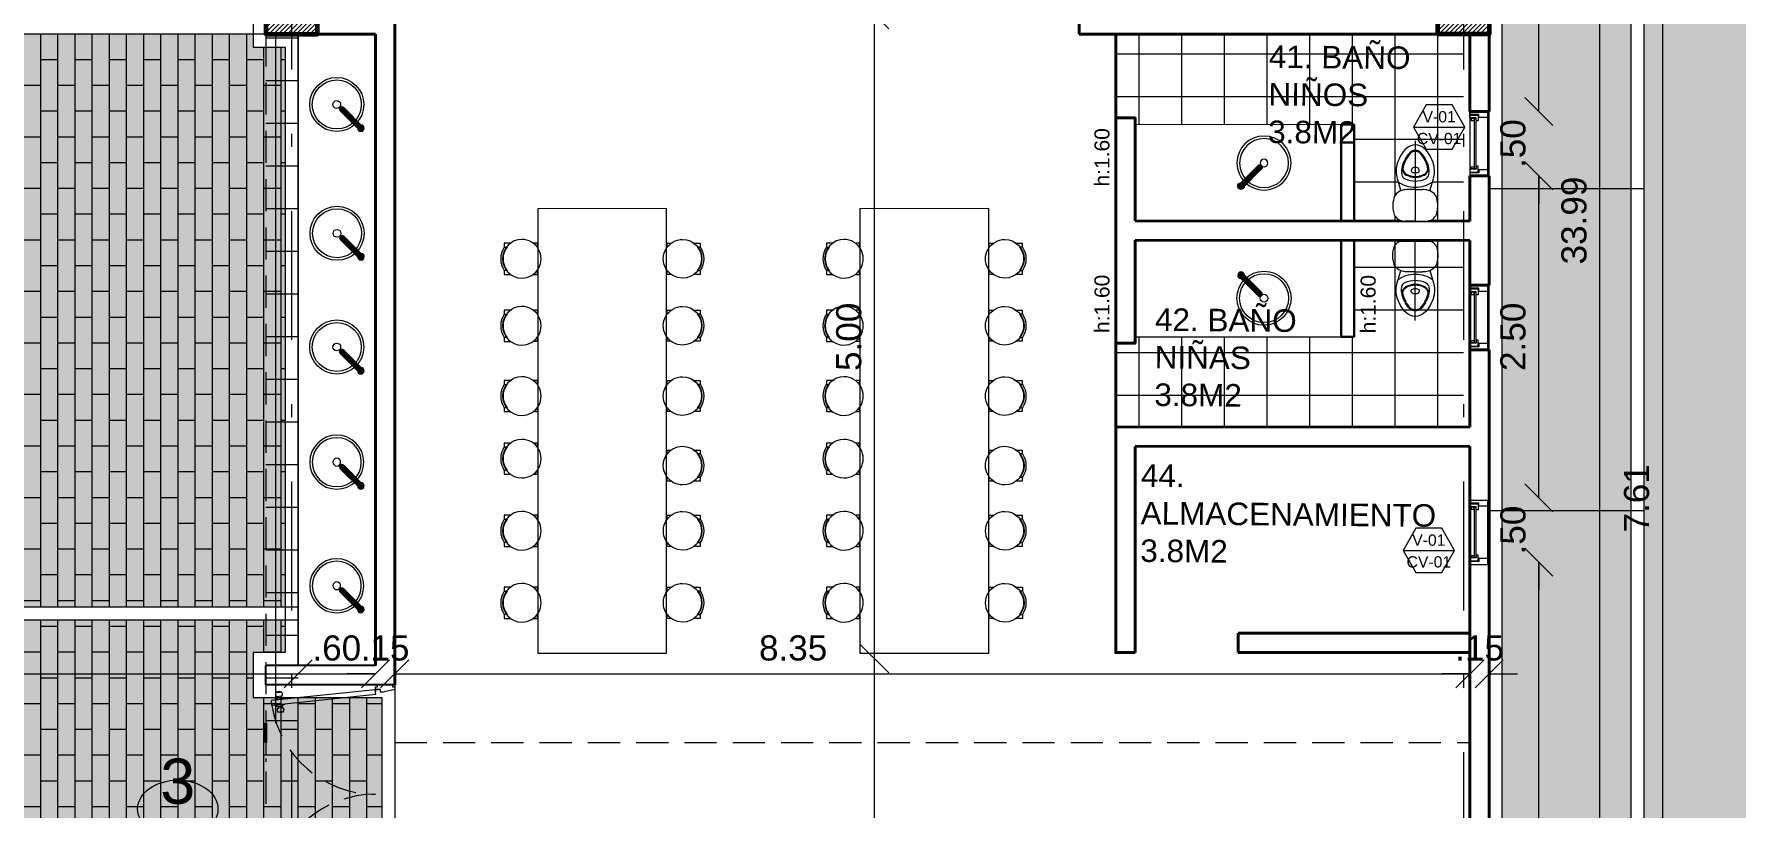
# Model space of a CAD drawing. Header units: inches. Extents: x 99003 to 99155, y 101852 to 101926.
# Drawn here: x 99043.39 to 99056.61, y 101897.19 to 101903.2 of the extents above; entities that cross this region are included whole.
import ezdxf
from ezdxf.enums import TextEntityAlignment as Align

# ---------------------------------------------------------------- set-up
doc = ezdxf.new("R2010")
doc.units = ezdxf.units.IN
doc.header["$MEASUREMENT"] = 0
doc.set_wipeout_variables(frame=1)
for name, pattern in [('DASHDOTX2', [2, 1, -0.5, 0, -0.5]), ('HIDDEN', [0.375, 0.25, -0.125]), ('Wipeout_Contour', [1, 0, -1])]:
    doc.linetypes.add(name, pattern=pattern)
for name, color, linetype, lineweight in [('A-HTCH-253', 253, 'Continuous', 0), ('A_ACHU-1', 253, 'Continuous', 0), ('A_CARP-MAD', 46, 'Continuous', 18), ('A_CARP-MET', 126, 'Continuous', 18), ('A_COLS', 1, 'Continuous', 60), ('A_EJES', 75, 'DASHDOTX2', 5), ('A_MUEB', 3, 'Continuous', 15), ('A_MUEB-FIJO', 3, 'Continuous', 15), ('A_MURO', 7, 'Continuous', 40), ('A_MURO-ANTE', 7, 'Continuous', 30), ('A_PISO-ACHU', 251, 'Continuous', 0), ('A_PISO-GRAN', 250, 'Continuous', 0), ('A_PROY', 16, 'HIDDEN', 5), ('A_PUER', 134, 'Continuous', 18), ('A_TEXT', 154, 'Continuous', 0), ('A_TEXT-DIM', 54, 'Continuous', 13), ('A_TEXT-IDEN', 5, 'Continuous', 18), ('A_TEXT-NOTA', 53, 'Continuous', 20), ('A_TEXT-SIMB', 195, 'Continuous', 20), ('A_VENT', 124, 'Continuous', 18), ('Arq_Muebles_Fijos', 252, 'Continuous', 15)]:
    doc.layers.add(name, color=color, linetype=linetype, lineweight=lineweight)
doc.layers.add('A_MUROS', color=5, linetype='Continuous')
doc.layers.add('A_URBA-ANDN', color=7, linetype='Continuous', lineweight=15, true_color=0x259400)
doc.styles.add('ARIAL', font='arial.ttf')
doc.styles.add('DIM', font='arial.ttf')
doc.dimstyles.new('BAN_REP_1-125', dxfattribs={"dimtxt": 0.195, "dimasz": 0.2188, "dimexe": 0.15, "dimexo": 0.03, "dimgap": 0.1, "dimtad": 1, "dimzin": 4, "dimdsep": 46, "dimtxsty": 'ARIAL', "dimblk": 'OBLIQUE', "dimcen": 0.1, "dimse1": 1, "dimse2": 1, "dimclrd": 256, "dimclre": 256, "dimclrt": 256, "dimadec": 0, "dimazin": 0, "dimtfac": 1, "dimtix": 1, "dimtofl": 0, "dimtmove": 1, "dimatfit": 3, "dimldrblk": 'OPEN90', "dimfxl": 1, "dimtolj": 1, "dimtzin": 0, "dimlwd": -1, "dimlwe": -1, "dimarcsym": 0})
pattern_1 = [(90, (-108.14993, -2e-07), (-0.13335, 8e-18), []), (180, (-108.14993, -2e-07), (-0.13335, -0.2), [0.13335, -0.13335])]
pattern_2 = [(90, (-108.149932, -2e-07), (-0.03125, 0.015625), [0, -0.03125])]
pattern_3 = [(89.99933, (99413.03603, 101887.80418), (-0.33125, 3.87e-06), []), (179.99933, (99413.03603, 101887.80418), (-3.87e-06, -0.33125), [])]

# ---------------------------------------------------------------- blocks, each defined once
blk = doc.blocks.new('LAVAMANOS_NAL 2')
for radius in [0.21, 0.19, 0.03]:
    blk.add_circle((0, 0), radius)
blk = doc.blocks.new('Silla 01', base_point=(5070.29, 4811.776))
at = {"linetype": 'Wipeout_Contour', "ltscale": 27961.348166}
blk.add_wipeout([(5070.319, 4812.037), (5070.349, 4812.037), (5070.349, 4812.112), (5070.319, 4812.112)], dxfattribs=at)
at = {"linetype": 'Wipeout_Contour', "ltscale": 27962.168802}
blk.add_wipeout([(5070.561, 4812.112), (5070.531, 4812.112), (5070.531, 4812.037), (5070.561, 4812.037)], dxfattribs=at)
at = {"linetype": 'Wipeout_Contour', "ltscale": 27960.596888}
blk.add_wipeout([(5070.349, 4811.855), (5070.349, 4811.885), (5070.319, 4811.885), (5070.319, 4811.855)], dxfattribs=at)
at = {"linetype": 'Wipeout_Contour', "ltscale": 27961.417546}
blk.add_wipeout([(5070.561, 4811.855), (5070.561, 4811.885), (5070.531, 4811.885), (5070.531, 4811.855)], dxfattribs=at)
at = {"linetype": 'Continuous'}
for p, q in [((5070.349, 4812.112), (5070.319, 4812.112)), ((5070.319, 4812.112), (5070.319, 4812.065)), ((5070.349, 4812.09), (5070.349, 4812.112)), ((5070.561, 4812.112), (5070.531, 4812.112)), ((5070.531, 4812.112), (5070.531, 4812.09)), ((5070.561, 4812.065), (5070.561, 4812.112)), ((5070.321, 4811.885), (5070.319, 4811.885)), ((5070.319, 4811.885), (5070.319, 4811.855)), ((5070.561, 4811.885), (5070.559, 4811.885)), ((5070.561, 4811.855), (5070.561, 4811.885)), ((5070.319, 4811.855), (5070.349, 4811.855)), ((5070.349, 4811.855), (5070.349, 4811.857)), ((5070.531, 4811.857), (5070.531, 4811.855)), ((5070.531, 4811.855), (5070.561, 4811.855))]:
    blk.add_line(p, q, dxfattribs=at)
for radius, start, end in [(0.15, 0, 180), (0.164, 56.2065, 123.7935), (0.146, 51.2747, 128.7253), (0.15, 180, 0)]:
    blk.add_arc((5070.44, 4811.976), radius, start, end, dxfattribs=at)
blk = doc.blocks.new('A$C11460B5B')
at = {"layer": 'A_MUEB'}
for p, q in [((1.288, 3.346), (0.288, 3.346)), ((0.288, 3.346), (0.288, -0.104)), ((1.288, -0.104), (1.288, 3.346)), ((0.288, -0.104), (1.288, -0.104))]:
    blk.add_line(p, q, dxfattribs=at)
at = {"layer": 'A_MUEB', "linetype": 'Continuous', "rotation": 90}
for p in [(0.364, 2.807), (0.364, 2.287), (0.364, 1.741), (0.364, 1.255), (0.364, 0.695), (0.364, 0.136)]:
    blk.add_blockref('Silla 01', p, dxfattribs=at)
at = {"layer": 'A_MUEB', "linetype": 'Continuous', "xscale": -1, "rotation": 270}
for p in [(1.213, 2.807), (1.213, 2.287), (1.213, 1.741), (1.213, 1.201), (1.213, 0.695), (1.213, 0.136)]:
    blk.add_blockref('Silla 01', p, dxfattribs=at)
blk = doc.blocks.new('*U766')
at = {"layer": 'A_CARP-MAD'}
blk.add_lwpolyline([(0.14, -0.047), (0.07, -0.047), (0.07, -0.023), (0, -0.023), (0, 0), (0.14, 0)], dxfattribs=at)
for points in [[(0, -0.028), (0.065, -0.028), (0.065, -0.074), (0.048, -0.074), (0.048, -0.051), (0, -0.051)], [(0, -0.028), (0.065, -0.028), (0.065, -0.074), (0.048, -0.074), (0.048, -0.051), (0, -0.051)], [(0.033, -0.071), (0.033, -0.054), (0.01, -0.054), (0.01, -0.071)], [(0, -0.472), (0.065, -0.472), (0.065, -0.426), (0.048, -0.426), (0.048, -0.449), (0, -0.449)], [(0, -0.477), (0, -0.5), (0.14, -0.5), (0.14, -0.453), (0.07, -0.453), (0.07, -0.477)], [(0.033, -0.429), (0.033, -0.446), (0.01, -0.446), (0.01, -0.429)]]:
    blk.add_lwpolyline(points, close=True, dxfattribs=at)
at = {"layer": 'A_CARP-MET'}
blk.add_line((0.14, -0.047), (0.14, 0), dxfattribs=at)
blk.add_lwpolyline([(0.033, -0.071), (0.033, -0.054), (0.01, -0.054), (0.01, -0.071)], close=True, dxfattribs=at)
at = {"layer": 'A_VENT'}
for p, q in [((0, -0.5), (0, 0)), ((0.14, 0), (0.14, -0.5))]:
    blk.add_line(p, q, dxfattribs=at)
blk.add_lwpolyline([(0.036, -0.054), (0.036, -0.446), (0.045, -0.446), (0.045, -0.054)], close=True, dxfattribs=at)
blk = doc.blocks.new('puerta doble 1.85')
at = {"layer": 'A_ACHU-1'}
for p, q in [((-0.78, 1.583), (-0.764, 1.594)), ((-0.711, 1.59), (-0.78, 1.583)), ((-0.746, 1.644), (-0.771, 1.641)), ((-0.728, 1.611), (-0.768, 1.606)), ((-0.729, 1.6), (-0.764, 1.597)), ((-0.764, 1.594), (-0.764, 1.597)), ((-0.762, 1.597), (-0.763, 1.607)), ((-0.746, 1.647), (-0.757, 1.645)), ((-0.757, 1.645), (-0.757, 1.643)), ((-0.746, 1.647), (-0.746, 1.644)), ((-0.732, 1.645), (-0.746, 1.644)), ((-0.732, 1.6), (-0.733, 1.61)), ((-0.729, 1.597), (-0.729, 1.6)), ((-0.711, 1.59), (-0.729, 1.597)), ((-0.711, 1.587), (-0.711, 1.59)), ((0.001, 1.662), (-0.004, 1.661)), ((-0.002, 1.661), (-0.001, 1.652)), ((-0.001, 1.661), (0.001, 1.645)), ((0, 1.645), (0.001, 1.645)), ((0.001, 1.662), (0.018, 1.662)), ((0.018, 1.662), (0.018, 1.663)), ((-0.78, 1.58), (-0.78, 1.583)), ((-0.706, 1.546), (-0.776, 1.539)), ((-0.776, 1.542), (-0.776, 1.539)), ((-0.776, 1.539), (-0.758, 1.532)), ((-0.719, 1.523), (-0.759, 1.519)), ((-0.758, 1.532), (-0.757, 1.529)), ((-0.722, 1.533), (-0.757, 1.529)), ((-0.755, 1.529), (-0.754, 1.519)), ((-0.729, 1.487), (-0.755, 1.484)), ((-0.74, 1.483), (-0.741, 1.486)), ((-0.729, 1.484), (-0.74, 1.483)), ((-0.715, 1.488), (-0.729, 1.487)), ((-0.729, 1.484), (-0.729, 1.487)), ((-0.725, 1.532), (-0.724, 1.523)), ((-0.706, 1.546), (-0.723, 1.536)), ((-0.723, 1.536), (-0.722, 1.533)), ((-0.707, 1.549), (-0.706, 1.546)), ((-0.776, 0.161), (-0.757, 0.168)), ((-0.706, 0.153), (-0.776, 0.161)), ((-0.776, 0.158), (-0.776, 0.161)), ((-0.719, 0.177), (-0.759, 0.181)), ((-0.757, 0.168), (-0.757, 0.171)), ((-0.722, 0.167), (-0.757, 0.171)), ((-0.729, 0.213), (-0.755, 0.216)), ((-0.755, 0.171), (-0.754, 0.181)), ((-0.74, 0.217), (-0.741, 0.214)), ((-0.729, 0.216), (-0.74, 0.217)), ((-0.729, 0.216), (-0.729, 0.213)), ((-0.715, 0.212), (-0.729, 0.213)), ((-0.725, 0.167), (-0.724, 0.177)), ((-0.723, 0.164), (-0.722, 0.167)), ((-0.706, 0.153), (-0.723, 0.164)), ((-0.707, 0.15), (-0.706, 0.153)), ((-0.78, 0.12), (-0.78, 0.117)), ((-0.78, 0.117), (-0.764, 0.106)), ((-0.711, 0.11), (-0.78, 0.117)), ((-0.746, 0.056), (-0.771, 0.059)), ((-0.728, 0.089), (-0.768, 0.093)), ((-0.764, 0.106), (-0.764, 0.103)), ((-0.729, 0.1), (-0.764, 0.103)), ((-0.762, 0.103), (-0.763, 0.093)), ((-0.757, 0.055), (-0.757, 0.057)), ((-0.746, 0.053), (-0.757, 0.055)), ((-0.732, 0.055), (-0.746, 0.056)), ((-0.746, 0.053), (-0.746, 0.056)), ((-0.732, 0.1), (-0.733, 0.09)), ((-0.711, 0.11), (-0.729, 0.102)), ((-0.729, 0.102), (-0.729, 0.1)), ((-0.71, 0.113), (-0.711, 0.11)), ((0.001, 0.038), (-0.003, 0.039)), ((-0.001, 0.039), (0.001, 0.055)), ((-0.001, 0.039), (-0.001, 0.048)), ((0, 0.055), (0.001, 0.055)), ((0.001, 0.038), (0.018, 0.038)), ((0.018, 0.038), (0.018, 0.037))]:
    blk.add_line(p, q, dxfattribs=at)
for centre in [(0, 1.661), (0, 0.038)]:
    blk.add_circle(centre, 0.00188, dxfattribs=at)
for centre, radius, start, end in [((-0.753, 1.626), 0.0242, 139.5708, 232.3652), ((-0.761, 1.735), 0.0943, 263.7291, 288.2069), ((-0.746, 1.626), 0.0242, 319.5708, 52.3652), ((0, 1.661), 0.000938, 5.0042, 185.0042), ((0, 1.661), 0.000937, 185.0042, 5.0042), ((-0.74, 1.503), 0.0242, 139.5708, 232.3652), ((-0.726, 1.394), 0.0943, 83.7291, 108.2069), ((-0.734, 1.504), 0.0242, 319.5708, 52.3652), ((-0.74, 0.197), 0.0242, 127.6431, 220.4375), ((-0.726, 0.305), 0.0943, 251.8014, 276.2792), ((-0.734, 0.196), 0.0242, 307.6431, 40.4375), ((-0.753, 0.074), 0.0242, 127.6431, 220.4375), ((-0.761, -0.035), 0.0943, 71.8014, 96.2792), ((-0.746, 0.074), 0.0242, 307.6431, 40.4375), ((0, 0.038), 0.000938, 175.0042, 355.0042), ((0, 0.038), 0.000937, 355.0042, 175.0042)]:
    blk.add_arc(centre, radius, start, end, dxfattribs=at)
at = {"layer": 'A_CARP-MAD'}
for points in [[(0.133, 1.7), (0.133, 1.683), (0.15, 1.683), (0.15, 1.663), (0.06, 1.643), (0.04, 1.643), (0.04, 1.663), (0, 1.663), (0, 1.683), (0.017, 1.683), (0.017, 1.7)], [(0.133, 0), (0.133, 0.017), (0.15, 0.017), (0.15, 0.037), (0.06, 0.057), (0.04, 0.057), (0.04, 0.037), (0, 0.037), (0, 0.017), (0.017, 0.017), (0.017, 0)]]:
    blk.add_lwpolyline(points, close=True, dxfattribs=at)
at = {"layer": 'A_PROY'}
for centre, start, end in [((0.001, 1.664), 188.8403, 269.9616), ((0.001, 0.036), 90.0491, 171.1649)]:
    blk.add_arc(centre, 0.814, start, end, dxfattribs=at)
at = {"layer": 'A_PUER'}
for p, q in [((-0.002, 1.661), (-0.807, 1.577)), ((0.002, 1.624), (-0.804, 1.539)), ((0.002, 1.624), (-0.002, 1.661)), ((-0.804, 1.539), (-0.807, 1.577)), ((-0.804, 0.161), (-0.807, 0.123)), ((0.002, 0.076), (-0.804, 0.161)), ((-0.001, 0.039), (-0.807, 0.123)), ((0.002, 0.076), (-0.001, 0.039))]:
    blk.add_line(p, q, dxfattribs=at)
blk = doc.blocks.new('EJE')
at = {"layer": 'A_TEXT-SIMB'}
blk.add_ellipse((0, -0.225), major_axis=(-0.312, 0), ratio=0.72, dxfattribs=at)
at = {"layer": 'A_TEXT-IDEN', "style": 'ARIAL'}
blk.add_attdef('EJE', text='', height=0.175, dxfattribs=at).set_placement((0, -0.317), align=Align.CENTER)
blk = doc.blocks.new('_Oblique')
at = {"color": 0, "linetype": 'ByBlock', "lineweight": -2}
blk.add_line((-0.5, -0.5), (0.5, 0.5), dxfattribs=at)
blk = doc.blocks.new('*D227')
at = {"layer": 'A_TEXT-DIM', "transparency": 16777216}
blk.add_line((99037.816, 101898.232), (99045.442, 101898.232), dxfattribs=at)
at = {"layer": 'DEFPOINTS', "color": 0, "transparency": 16777216}
for p in [(99037.816, 101898.749), (99045.442, 101898.232), (99045.442, 101897.984)]:
    blk.add_point(p, dxfattribs=at)
at = {"layer": 'A_TEXT-DIM', "transparency": 16777216, "xscale": 0.2188, "yscale": 0.2188, "zscale": 0.2188, "rotation": 180}
blk.add_blockref('_Oblique', (99037.816, 101898.232), dxfattribs=at)
at = {"layer": 'A_TEXT-DIM', "transparency": 16777216, "xscale": 0.2188, "yscale": 0.2188, "zscale": 0.2188}
blk.add_blockref('_Oblique', (99045.442, 101898.232), dxfattribs=at)
at = {"layer": 'A_TEXT-DIM', "transparency": 16777216, "insert": (99042.949, 101898.432), "char_height": 0.195, "attachment_point": 5, "style": 'ARIAL'}
blk.add_mtext('\\A1;7.63', dxfattribs=at)
blk = doc.blocks.new('_Open90')
at = {"color": 0, "linetype": 'ByBlock', "lineweight": -2}
for p, q in [((0, 0), (-1, 0)), ((-0.5, 0.5), (0, 0)), ((0, 0), (-0.5, -0.5))]:
    blk.add_line(p, q, dxfattribs=at)
blk = doc.blocks.new('*D228')
at = {"layer": 'A_TEXT-DIM', "transparency": 16777216}
blk.add_line((99045.442, 101898.232), (99046.042, 101898.232), dxfattribs=at)
at = {"layer": 'DEFPOINTS', "color": 0, "transparency": 16777216}
for p in [(99046.042, 101898.232), (99045.442, 101897.984), (99046.042, 101897.984)]:
    blk.add_point(p, dxfattribs=at)
at = {"layer": 'A_TEXT-DIM', "transparency": 16777216, "xscale": 0.2188, "yscale": 0.2188, "zscale": 0.2188, "rotation": 180}
blk.add_blockref('_Oblique', (99045.442, 101898.232), dxfattribs=at)
at = {"layer": 'A_TEXT-DIM', "transparency": 16777216, "xscale": 0.2188, "yscale": 0.2188, "zscale": 0.2188}
blk.add_blockref('_Oblique', (99046.042, 101898.232), dxfattribs=at)
at = {"layer": 'A_TEXT-DIM', "transparency": 16777216, "insert": (99045.742, 101898.432), "char_height": 0.195, "attachment_point": 5, "style": 'ARIAL'}
blk.add_mtext('\\A1;.60', dxfattribs=at)
blk = doc.blocks.new('*D229')
at = {"layer": 'A_TEXT-DIM', "transparency": 16777216}
for p, q in [((99046.042, 101898.232), (99045.823, 101898.232)), ((99046.192, 101898.232), (99046.411, 101898.232))]:
    blk.add_line(p, q, dxfattribs=at)
at = {"layer": 'DEFPOINTS', "color": 0, "transparency": 16777216}
for p in [(99046.192, 101898.232), (99046.042, 101897.984), (99046.192, 101897.984)]:
    blk.add_point(p, dxfattribs=at)
at = {"layer": 'A_TEXT-DIM', "transparency": 16777216, "xscale": 0.2188, "yscale": 0.2188, "zscale": 0.2188}
blk.add_blockref('_Oblique', (99046.042, 101898.232), dxfattribs=at)
at = {"layer": 'A_TEXT-DIM', "transparency": 16777216, "xscale": 0.2188, "yscale": 0.2188, "zscale": 0.2188, "rotation": 180}
blk.add_blockref('_Oblique', (99046.192, 101898.232), dxfattribs=at)
at = {"layer": 'A_TEXT-DIM', "transparency": 16777216, "insert": (99046.117, 101898.432), "char_height": 0.195, "attachment_point": 5, "style": 'ARIAL'}
blk.add_mtext('\\A1;.15', dxfattribs=at)
blk = doc.blocks.new('*D230')
at = {"layer": 'A_TEXT-DIM', "transparency": 16777216}
blk.add_line((99046.192, 101898.232), (99054.542, 101898.232), dxfattribs=at)
at = {"layer": 'DEFPOINTS', "color": 0, "transparency": 16777216}
for p in [(99054.542, 101898.232), (99046.192, 101897.984), (99054.542, 101898.003)]:
    blk.add_point(p, dxfattribs=at)
at = {"layer": 'A_TEXT-DIM', "transparency": 16777216, "xscale": 0.2188, "yscale": 0.2188, "zscale": 0.2188, "rotation": 180}
blk.add_blockref('_Oblique', (99046.192, 101898.232), dxfattribs=at)
at = {"layer": 'A_TEXT-DIM', "transparency": 16777216, "xscale": 0.2188, "yscale": 0.2188, "zscale": 0.2188}
blk.add_blockref('_Oblique', (99054.542, 101898.232), dxfattribs=at)
at = {"layer": 'A_TEXT-DIM', "transparency": 16777216, "insert": (99049.286, 101898.432), "char_height": 0.195, "attachment_point": 5, "style": 'ARIAL'}
blk.add_mtext('\\A1;8.35', dxfattribs=at)
blk = doc.blocks.new('*D231')
at = {"layer": 'A_TEXT-DIM', "transparency": 16777216}
for p, q in [((99054.542, 101898.232), (99054.324, 101898.232)), ((99054.692, 101898.232), (99054.911, 101898.232))]:
    blk.add_line(p, q, dxfattribs=at)
at = {"layer": 'DEFPOINTS', "color": 0, "transparency": 16777216}
for p in [(99054.692, 101898.232), (99054.542, 101898.003), (99054.692, 101898.003)]:
    blk.add_point(p, dxfattribs=at)
at = {"layer": 'A_TEXT-DIM', "transparency": 16777216, "xscale": 0.2188, "yscale": 0.2188, "zscale": 0.2188}
blk.add_blockref('_Oblique', (99054.542, 101898.232), dxfattribs=at)
at = {"layer": 'A_TEXT-DIM', "transparency": 16777216, "xscale": 0.2188, "yscale": 0.2188, "zscale": 0.2188, "rotation": 180}
blk.add_blockref('_Oblique', (99054.692, 101898.232), dxfattribs=at)
at = {"layer": 'A_TEXT-DIM', "transparency": 16777216, "insert": (99054.617, 101898.432), "char_height": 0.195, "attachment_point": 5, "style": 'ARIAL'}
blk.add_mtext('\\A1;.15', dxfattribs=at)
blk = doc.blocks.new('*D319')
at = {"layer": 'A_TEXT-DIM', "transparency": 16777216}
blk.add_line((99049.919, 101887.155), (99049.919, 101898.349), dxfattribs=at)
at = {"layer": 'DEFPOINTS', "color": 0, "transparency": 16777216}
for p in [(99049.919, 101898.349), (99051.792, 101898.349), (99050.155, 101887.155)]:
    blk.add_point(p, dxfattribs=at)
at = {"layer": 'A_TEXT-DIM', "transparency": 16777216, "xscale": 0.2188, "yscale": 0.2188, "zscale": 0.2188}
for p, rotation in [((99049.919, 101898.349), 90), ((99049.919, 101887.155), 270)]:
    blk.add_blockref('_Oblique', p, dxfattribs=dict(at, rotation=rotation))
at = {"layer": 'A_TEXT-DIM', "transparency": 16777216, "insert": (99049.719, 101892.752), "char_height": 0.195, "attachment_point": 5, "rotation": 90, "style": 'ARIAL'}
blk.add_mtext('\\A1;11.19', dxfattribs=at)
blk = doc.blocks.new('*D320')
at = {"layer": 'A_TEXT-DIM', "transparency": 16777216}
blk.add_line((99049.919, 101898.349), (99049.919, 101903.349), dxfattribs=at)
at = {"layer": 'DEFPOINTS', "color": 0, "transparency": 16777216}
for p in [(99049.919, 101903.349), (99051.246, 101903.349), (99051.792, 101898.349)]:
    blk.add_point(p, dxfattribs=at)
at = {"layer": 'A_TEXT-DIM', "transparency": 16777216, "xscale": 0.2188, "yscale": 0.2188, "zscale": 0.2188}
for p, rotation in [((99049.919, 101903.349), 90), ((99049.919, 101898.349), 270)]:
    blk.add_blockref('_Oblique', p, dxfattribs=dict(at, rotation=rotation))
at = {"layer": 'A_TEXT-DIM', "transparency": 16777216, "insert": (99049.719, 101900.849), "char_height": 0.195, "attachment_point": 5, "rotation": 90, "style": 'ARIAL'}
blk.add_mtext('\\A1;5.00', dxfattribs=at)
blk = doc.blocks.new('*D332')
at = {"layer": 'A_TEXT-DIM', "transparency": 16777216}
blk.add_line((99055.077, 101884.755), (99055.077, 101899.099), dxfattribs=at)
at = {"layer": 'DEFPOINTS', "color": 0, "transparency": 16777216}
for p in [(99054.682, 101899.099), (99055.077, 101899.099), (99054.692, 101884.755)]:
    blk.add_point(p, dxfattribs=at)
at = {"layer": 'A_TEXT-DIM', "transparency": 16777216, "xscale": 0.2188, "yscale": 0.2188, "zscale": 0.2188}
for p, rotation in [((99055.077, 101899.099), 90), ((99055.077, 101884.755), 270)]:
    blk.add_blockref('_Oblique', p, dxfattribs=dict(at, rotation=rotation))
at = {"layer": 'A_TEXT-DIM', "transparency": 16777216, "insert": (99054.877, 101891.927), "char_height": 0.195, "attachment_point": 5, "rotation": 90, "style": 'ARIAL'}
blk.add_mtext('\\A1;14.34', dxfattribs=at)
blk = doc.blocks.new('*D333')
at = {"layer": 'A_TEXT-DIM', "transparency": 16777216}
for p, q in [((99055.077, 101899.599), (99055.077, 101899.818)), ((99055.077, 101899.099), (99055.077, 101898.881))]:
    blk.add_line(p, q, dxfattribs=at)
at = {"layer": 'DEFPOINTS', "color": 0, "transparency": 16777216}
for p in [(99054.612, 101899.599), (99055.077, 101899.599), (99054.682, 101899.099)]:
    blk.add_point(p, dxfattribs=at)
at = {"layer": 'A_TEXT-DIM', "transparency": 16777216, "xscale": 0.2188, "yscale": 0.2188, "zscale": 0.2188}
for p, rotation in [((99055.077, 101899.599), 270), ((99055.077, 101899.099), 90)]:
    blk.add_blockref('_Oblique', p, dxfattribs=dict(at, rotation=rotation))
at = {"layer": 'A_TEXT-DIM', "transparency": 16777216, "insert": (99054.877, 101899.349), "char_height": 0.195, "attachment_point": 5, "rotation": 90, "style": 'ARIAL'}
blk.add_mtext('\\A1;.50', dxfattribs=at)
blk = doc.blocks.new('*D334')
at = {"layer": 'A_TEXT-DIM', "transparency": 16777216}
blk.add_line((99055.077, 101899.599), (99055.077, 101902.099), dxfattribs=at)
at = {"layer": 'DEFPOINTS', "color": 0, "transparency": 16777216}
for p in [(99054.653, 101902.099), (99055.077, 101902.099), (99054.612, 101899.599)]:
    blk.add_point(p, dxfattribs=at)
at = {"layer": 'A_TEXT-DIM', "transparency": 16777216, "xscale": 0.2188, "yscale": 0.2188, "zscale": 0.2188}
for p, rotation in [((99055.077, 101902.099), 90), ((99055.077, 101899.599), 270)]:
    blk.add_blockref('_Oblique', p, dxfattribs=dict(at, rotation=rotation))
at = {"layer": 'A_TEXT-DIM', "transparency": 16777216, "insert": (99054.877, 101900.849), "char_height": 0.195, "attachment_point": 5, "rotation": 90, "style": 'ARIAL'}
blk.add_mtext('\\A1;2.50', dxfattribs=at)
blk = doc.blocks.new('*D335')
at = {"layer": 'A_TEXT-DIM', "transparency": 16777216}
for p, q in [((99055.077, 101902.599), (99055.077, 101902.818)), ((99055.077, 101902.099), (99055.077, 101901.881))]:
    blk.add_line(p, q, dxfattribs=at)
at = {"layer": 'DEFPOINTS', "color": 0, "transparency": 16777216}
for p in [(99054.639, 101902.599), (99055.077, 101902.599), (99054.653, 101902.099)]:
    blk.add_point(p, dxfattribs=at)
at = {"layer": 'A_TEXT-DIM', "transparency": 16777216, "xscale": 0.2188, "yscale": 0.2188, "zscale": 0.2188}
for p, rotation in [((99055.077, 101902.599), 270), ((99055.077, 101902.099), 90)]:
    blk.add_blockref('_Oblique', p, dxfattribs=dict(at, rotation=rotation))
at = {"layer": 'A_TEXT-DIM', "transparency": 16777216, "insert": (99054.877, 101902.349), "char_height": 0.195, "attachment_point": 5, "rotation": 90, "style": 'ARIAL'}
blk.add_mtext('\\A1;.50', dxfattribs=at)
blk = doc.blocks.new('*D336')
at = {"layer": 'A_TEXT-DIM', "transparency": 16777216}
blk.add_line((99055.077, 101902.599), (99055.077, 101904.449), dxfattribs=at)
at = {"layer": 'DEFPOINTS', "color": 0, "transparency": 16777216}
for p in [(99054.651, 101904.449), (99055.077, 101904.449), (99054.639, 101902.599)]:
    blk.add_point(p, dxfattribs=at)
at = {"layer": 'A_TEXT-DIM', "transparency": 16777216, "xscale": 0.2188, "yscale": 0.2188, "zscale": 0.2188}
for p, rotation in [((99055.077, 101904.449), 90), ((99055.077, 101902.599), 270)]:
    blk.add_blockref('_Oblique', p, dxfattribs=dict(at, rotation=rotation))
at = {"layer": 'A_TEXT-DIM', "transparency": 16777216, "insert": (99054.877, 101903.524), "char_height": 0.195, "attachment_point": 5, "rotation": 90, "style": 'ARIAL'}
blk.add_mtext('\\A1;1.85', dxfattribs=at)
blk = doc.blocks.new('*D343')
at = {"layer": 'A_TEXT-DIM', "transparency": 16777216}
blk.add_line((99055.551, 101884.755), (99055.551, 101918.749), dxfattribs=at)
at = {"layer": 'DEFPOINTS', "color": 0, "transparency": 16777216}
for p in [(99054.692, 101918.749), (99055.551, 101918.749), (99054.692, 101884.755)]:
    blk.add_point(p, dxfattribs=at)
at = {"layer": 'A_TEXT-DIM', "transparency": 16777216, "xscale": 0.2188, "yscale": 0.2188, "zscale": 0.2188}
for p, rotation in [((99055.551, 101918.749), 90), ((99055.551, 101884.755), 270)]:
    blk.add_blockref('_Oblique', p, dxfattribs=dict(at, rotation=rotation))
at = {"layer": 'A_TEXT-DIM', "transparency": 16777216, "insert": (99055.351, 101901.752), "char_height": 0.195, "attachment_point": 5, "rotation": 90, "style": 'ARIAL'}
blk.add_mtext('\\A1;33.99', dxfattribs=at)
blk = doc.blocks.new('*D346')
at = {"layer": 'A_TEXT-DIM', "transparency": 16777216}
blk.add_line((99056.037, 101903.399), (99056.037, 101895.791), dxfattribs=at)
at = {"layer": 'DEFPOINTS', "color": 0, "transparency": 16777216}
for p in [(99056.299, 101903.399), (99056.037, 101895.791), (99056.406, 101895.791)]:
    blk.add_point(p, dxfattribs=at)
at = {"layer": 'A_TEXT-DIM', "transparency": 16777216, "xscale": 0.2188, "yscale": 0.2188, "zscale": 0.2188}
for p, rotation in [((99056.037, 101903.399), 90), ((99056.037, 101895.791), 270)]:
    blk.add_blockref('_Oblique', p, dxfattribs=dict(at, rotation=rotation))
at = {"layer": 'A_TEXT-DIM', "transparency": 16777216, "insert": (99055.837, 101899.595), "char_height": 0.195, "attachment_point": 5, "rotation": 90, "style": 'ARIAL'}
blk.add_mtext('\\A1;7.61', dxfattribs=at)
blk = doc.blocks.new('griferia')
at = {"layer": 'Arq_Muebles_Fijos', "linetype": 'Continuous'}
for points in [[(-0.226, 0), (-0.105, 0)], [(-0.225, 0.006), (-0.106, 0.006)], [(-0.222, 0.011), (-0.106, 0.011)], [(-0.22, 0.014), (-0.107, 0.014)], [(-0.216, 0.017), (-0.108, 0.017)], [(0, 0.019), (-0.207, 0.019)], [(-0.207, -0.019), (0, -0.019), (0, 0.019)], [(-0.095, 0.017), (0, 0.017)], [(-0.094, 0.014), (0, 0.014)], [(-0.093, 0.011), (0, 0.011)], [(-0.093, 0.006), (0, 0.006)], [(-0.092, 0), (0, 0)], [(0.014, -0.012), (0.014, 0.012)], [(0.016, -0.01), (0.016, 0.01)], [(0.017, -0.008), (0.017, 0.008)], [(0.018, -0.004), (0.018, 0.004)], [(-0.225, -0.006), (-0.106, -0.006)], [(-0.222, -0.011), (-0.106, -0.011)], [(-0.22, -0.014), (-0.107, -0.014)], [(-0.216, -0.017), (-0.108, -0.017)], [(-0.095, -0.017), (0, -0.017)], [(-0.094, -0.014), (0, -0.014)], [(-0.093, -0.006), (0, -0.006)], [(-0.093, -0.011), (0, -0.011)]]:
    blk.add_lwpolyline(points, dxfattribs=at)
for centre, radius, start, end in [((-0.207, 0), 0.0188, 90, 270), ((-0.204, 0), 0.0191, 100.053, 259.947), ((-0.199, 0), 0.0197, 107.5626, 252.4374), ((-0.194, 0), 0.0206, 114.2781, 245.7219), ((-0.189, 0), 0.0217, 119.9824, 240.0176), ((-0.184, 0), 0.0231, 125.4865, 234.5135), ((-0.176, 0), 0.0261, 134.0124, 225.9876), ((-0.17, 0), 0.0649, 343.1568, 16.8432), ((-0.168, 0), 0.0649, 343.1568, 16.8432), ((-0.165, 0), 0.0649, 343.1568, 16.8432), ((-0.162, 0), 0.0649, 343.1568, 16.8432), ((-0.16, 0), 0.0649, 343.1568, 16.8432), ((-0.157, 0), 0.0649, 343.1568, 16.8432), ((0, 0), 0.0255, 227.4527, 132.5473), ((0, 0), 0.0188, 270, 90), ((-0.066, 0), 0.0684, 344.0427, 15.9573), ((-0.058, 0), 0.0635, 342.9761, 17.0239), ((-0.061, 0), 0.0693, 344.942, 15.058), ((-0.043, 0), 0.0537, 341.4248, 18.5752), ((-0.041, 0), 0.0543, 343.3705, 16.6295), ((-0.046, 0), 0.0603, 346.8545, 13.1455)]:
    blk.add_arc(centre, radius, start, end, dxfattribs=at)
blk = doc.blocks.new('A$C578C46C9')
at = {"layer": 'Arq_Muebles_Fijos'}
blk.add_blockref('griferia', (-0.026, 0), dxfattribs=at)
blk = doc.blocks.new('A$C102E0823')
at = {"layer": 'A_MURO'}
blk.add_lwpolyline([(-0.4, -0.4), (-0.4, 0.88), (-0.25, 0.88), (-0.25, 0.456)], dxfattribs=at)
blk = doc.blocks.new('P-BAJA_APARTADO-v4$0$LAVAMANOS_NAL 2')
for radius in [0.21, 0.19, 0.03]:
    blk.add_circle((0, 0), radius)
blk = doc.blocks.new('sanit planta niños 25 JUNIO')
at = {"layer": 'A_EJES'}
blk.add_line((0, -0.623), (0, 0), dxfattribs=at)
at = {"layer": 'A_MUEB-FIJO'}
for p, q in [((0, 0), (-0.079, 0)), ((0, 0), (0.079, 0)), ((-0.112, -0.235), (-0.141, -0.329)), ((0, -0.245), (-0.055, -0.245)), ((0, -0.245), (0.055, -0.245)), ((0.141, -0.329), (0.112, -0.235)), ((-0.031, -0.387), (-0.031, -0.396)), ((0.031, -0.396), (0.031, -0.387))]:
    blk.add_line(p, q, dxfattribs=at)
for centre, radius, start, end in [((-0.079, -0.142), 0.142, 90.0018, 106.1013), ((0.079, -0.142), 0.142, 73.8987, 89.9982), ((0.025, -0.119), 0.2, 173.2201, 192.007), ((-0.061, -0.105), 0.114, 163.1231, 175.1981), ((-0.081, -0.087), 0.09, 115.07, 170.1707), ((0.081, -0.087), 0.09, 9.8293, 64.93), ((0.061, -0.105), 0.114, 4.8019, 16.8769), ((-0.025, -0.119), 0.2, 347.993, 6.7799), ((-0.082, -0.151), 0.0891, 185.8483, 257.9222), ((0, -0.495), 0.233, 90.0041, 124.9086), ((-0.055, -0.08), 0.165, 253.7382, 269.9982), ((0, -0.495), 0.233, 55.0996, 90.004), ((0.055, -0.08), 0.165, 270.0018, 286.2618), ((0.082, -0.151), 0.0891, 282.0778, 354.1517), ((0.049, -0.386), 0.198, 163.4737, 194.8638), ((0.049, -0.386), 0.156, 171.2441, 194.8637), ((-0.059, -0.369), 0.0458, 115.3107, 171.2428), ((-0.047, -0.403), 0.052, 117.3279, 181.0009), ((-0.046, -0.407), 0.0502, 117.8382, 192.7538), ((0, -0.495), 0.185, 90.0039, 115.3111), ((0, -0.495), 0.155, 90.0041, 117.3278), ((0, -0.495), 0.149, 90.0041, 117.8379), ((-0.024, -0.387), 0.00676, 116.9744, 180.0041), ((-0.015, -0.396), 0.0154, 180.1881, 237.9209), ((0, -0.434), 0.0598, 90.0038, 116.9725), ((0, -0.495), 0.185, 64.6971, 90.0043), ((0, -0.495), 0.155, 62.6804, 90.0041), ((0, -0.495), 0.149, 62.1703, 90.004), ((0, -0.434), 0.0598, 63.0356, 90.0044), ((0.015, -0.396), 0.0154, 302.0873, 359.8201), ((0.024, -0.387), 0.00676, 0.0041, 63.0338), ((0.046, -0.407), 0.0502, 347.2544, 62.17), ((0.047, -0.403), 0.052, 359.0073, 62.6803), ((0.06, -0.369), 0.0458, 8.7654, 64.6975), ((-0.049, -0.386), 0.156, 345.1445, 8.764), ((-0.049, -0.386), 0.198, 345.1444, 16.5345), ((0.153, -0.358), 0.306, 194.8653, 208.8496), ((0.086, -0.395), 0.229, 208.8482, 227.9985), ((0.153, -0.358), 0.263, 194.8629, 208.8482), ((0.049, -0.386), 0.148, 192.8178, 194.9232), ((0.153, -0.358), 0.255, 194.8659, 208.8502), ((0.086, -0.395), 0.187, 208.8488, 227.9987), ((0.086, -0.395), 0.179, 208.8494, 227.9992), ((0, -0.491), 0.0503, 227.9988, 270.0041), ((0, -0.372), 0.0444, 237.9205, 270.0041), ((0, -0.372), 0.0444, 270.0041, 302.0877), ((0, -0.491), 0.0503, 270.0041, 312.0094), ((-0.086, -0.395), 0.179, 312.009, 331.1588), ((-0.086, -0.395), 0.187, 312.0095, 331.1594), ((-0.086, -0.395), 0.229, 312.0097, 331.16), ((-0.153, -0.358), 0.255, 331.158, 345.1423), ((-0.153, -0.358), 0.263, 331.1599, 345.1452), ((-0.049, -0.386), 0.148, 345.085, 347.1904), ((-0.153, -0.358), 0.306, 331.1586, 345.1429), ((0, -0.491), 0.1, 227.9989, 270.0041), ((0, -0.491), 0.0581, 227.9988, 270.0041), ((0, -0.491), 0.0581, 270.0041, 312.0094), ((0, -0.491), 0.1, 270.0041, 312.0093)]:
    blk.add_arc(centre, radius, start, end, dxfattribs=at)
blk = doc.blocks.new('*U60')
blk.add_wipeout([(-0.362, 0.614), (-0.263, 0.613), (-0.234, 0.604), (-0.206, 0.576), (-0.193, 0.542), (-0.187, 0.495), (-0.194, 0.437), (-0.206, 0.414), (-0.229, 0.39), (-0.25, 0.379), (-0.217, 0.268), (-0.213, 0.231), (-0.215, 0.201), (-0.22, 0.178), (-0.227, 0.153), (-0.259, 0.091), (-0.273, 0.072), (-0.284, 0.059), (-0.295, 0.049), (-0.303, 0.042), (-0.315, 0.035), (-0.326, 0.03), (-0.362, 0.023), (-0.405, 0.033), (-0.435, 0.054), (-0.452, 0.073), (-0.473, 0.103), (-0.502, 0.168), (-0.508, 0.195), (-0.509, 0.253), (-0.503, 0.283), (-0.491, 0.325), (-0.475, 0.379), (-0.496, 0.39), (-0.511, 0.403), (-0.528, 0.433), (-0.534, 0.461), (-0.537, 0.494), (-0.535, 0.529), (-0.524, 0.572), (-0.517, 0.578), (-0.504, 0.594), (-0.488, 0.605), (-0.469, 0.612), (-0.456, 0.613), (-0.444, 0.614)]).dxf.layer = 'A_MUEB-FIJO'
blk.add_blockref('sanit planta niños 25 JUNIO', (-0.362, 0.614))
blk = doc.blocks.new('DETALLE DE VENTANA')
at = {"layer": 'A_TEXT-IDEN'}
blk.add_line((-0.2, 0), (0.2, 0), dxfattribs=at)
blk.add_line((-0.2, 0), (0.2, 0), dxfattribs=at)
blk.add_lwpolyline([(-0.1, 0.173), (-0.2, 0), (-0.1, -0.173), (0.1, -0.173), (0.2, 0), (0.1, 0.173)], close=True, dxfattribs=at)
at = {"layer": 'A_TEXT-NOTA', "linetype": 'Continuous', "style": 'ARIAL'}
for tag, p in [('#_VENTANA', (0, 0.036)), ('DETALLE#', (0, -0.133))]:
    blk.add_attdef(tag, text='', height=0.0875, dxfattribs=at).set_placement(p, align=Align.CENTER)

msp = doc.modelspace()

# ---------------------------------------------------------------- hatches: boundary and pattern name
at = {"layer": 'A-HTCH-253', "ltscale": 0.333}
h = msp.add_hatch(color=256, dxfattribs=at)
h.dxf.hatch_style = 1
h.paths.add_polyline_path([(99055.792, 101919.399), (99054.792, 101919.399), (99054.792, 101882.005), (99055.792, 101882.005)])
at = {"layer": 'A_PISO-ACHU'}
h = msp.add_hatch(dxfattribs=at)
h.set_pattern_fill('ANSI31', color=256, scale=0.2)
h.set_pattern_definition([(45, (0, -2e-07), (-0.0176776695297, 0.0176776695297), [])])
h.paths.add_polyline_path([(99054.692, 101918.749), (99054.692, 101918.349), (99054.292, 101918.349), (99054.292, 101918.749)])
h.paths.add_polyline_path([(99054.692, 101911.549), (99054.692, 101911.149), (99054.292, 101911.149), (99054.292, 101911.549)])
h.paths.add_polyline_path([(99054.692, 101903.599), (99054.692, 101903.199), (99054.292, 101903.199), (99054.292, 101903.599)])
h.paths.add_polyline_path([(99045.192, 101903.599), (99045.192, 101903.199), (99045.592, 101903.199), (99045.592, 101903.599)])
h.paths.add_polyline_path([(99045.192, 101911.55), (99045.192, 101911.15), (99045.592, 101911.15), (99045.592, 101911.55)])
h.paths.add_polyline_path([(99045.192, 101918.749), (99045.192, 101918.349), (99045.592, 101918.349), (99045.592, 101918.749)])
h = msp.add_hatch(dxfattribs=at)
h.set_pattern_fill('NET', color=256, scale=2.65, angle=89.9993)
h.set_pattern_definition([(89.99933137, (200940.58992, 3032.46783), (-0.33125, 3.8656e-06), []), (179.99933137, (200940.58992, 3032.46783), (-3.8656e-06, -0.33125), [])])
h.paths.add_polyline_path([(99045.192, 101903.199), (99045.192, 101897.849), (99045.442, 101897.849), (99045.442, 101903.199)])
h = msp.add_hatch(dxfattribs=at)
h.set_pattern_fill('NET', color=256, scale=2.65, angle=89.9993)
h.set_pattern_definition(pattern_3)
h.paths.add_polyline_path([(99054.492, 101901.748), (99054.493, 101903.198), (99053.644, 101903.198), (99053.643, 101902.598), (99053.644, 101903.198), (99051.943, 101903.199), (99051.793, 101903.199), (99051.792, 101902.549), (99051.942, 101902.549), (99051.942, 101902.499), (99053.643, 101902.498), (99053.643, 101901.749)])
at = {"layer": 'A_PISO-GRAN'}
h = msp.add_hatch(dxfattribs=at)
h.set_pattern_fill('AR-BRSTD', color=256, scale=0.05, angle=90)
h.set_pattern_definition(pattern_1)
h.paths.add_polyline_path([(99045.342, 101903.099), (99045.093, 101903.099), (99045.093, 101903.199), (99042.792, 101903.199), (99042.792, 101898.749), (99045.342, 101898.749)])
h = msp.add_hatch(dxfattribs=at)
h.set_pattern_fill('DOTS', color=33, scale=0.5, angle=90)
h.set_pattern_definition(pattern_2)
h.paths.add_polyline_path([(99045.342, 101903.099), (99045.093, 101903.099), (99045.093, 101903.199), (99042.792, 101903.199), (99042.792, 101898.749), (99045.342, 101898.749)])
h = msp.add_hatch(dxfattribs=at)
h.set_pattern_fill('AR-BRSTD', color=256, scale=0.05, angle=90)
h.set_pattern_definition(pattern_1)
h.paths.add_polyline_path([(99045.093, 101898.4), (99045.342, 101898.399), (99045.342, 101898.649), (99042.728, 101898.649), (99039.941, 101898.649), (99039.941, 101896.099), (99043.241, 101896.099), (99043.241, 101896.548), (99046.093, 101896.546), (99046.092, 101898.048), (99045.092, 101898.048)])
h = msp.add_hatch(dxfattribs=at)
h.set_pattern_fill('DOTS', color=33, scale=0.5, angle=90)
h.set_pattern_definition(pattern_2)
h.paths.add_polyline_path([(99046.092, 101898.048), (99045.092, 101898.048), (99045.093, 101898.399), (99045.342, 101898.399), (99045.342, 101898.649), (99042.728, 101898.649), (99039.941, 101898.649), (99039.941, 101896.099), (99043.241, 101896.099), (99043.241, 101896.548), (99046.092, 101896.546)])
at = {"layer": 'A_URBA-ANDN'}
h = msp.add_hatch(dxfattribs=at)
h.set_pattern_fill('CROSS', color=256, scale=0.35, angle=90)
h.paths.add_polyline_path([(99055.892, 101914.499), (99055.892, 101881.905), (99057.445, 101881.905), (99058.445, 101921.599), (99015.041, 101921.599), (99015.049, 101919.499), (99027.791, 101919.499), (99043.391, 101919.499), (99045.192, 101919.499), (99055.892, 101919.499), (99055.892, 101914.499)])

# ---------------------------------------------------------------- linework, layer by layer
for points in [[(99046.042, 101898.298), (99045.192, 101898.298)], [(99045.192, 101898.148), (99045.192, 101898.298)], [(99046.192, 101898.148), (99045.192, 101898.148)]]:
    msp.add_lwpolyline(points)
at = {"layer": 'A_COLS'}
for points in [[(99045.192, 101903.599), (99045.192, 101903.199), (99045.592, 101903.199), (99045.592, 101903.599)], [(99054.692, 101903.599), (99054.692, 101903.199), (99054.292, 101903.199), (99054.292, 101903.599)]]:
    msp.add_lwpolyline(points, close=True, dxfattribs=at)
at = {"layer": 'A_EJES'}
for p, q in [((99045.39, 101922.825), (99045.39, 101881.995)), ((99054.492, 101922.825), (99054.492, 101881.995))]:
    msp.add_line(p, q, dxfattribs=at)
at = {"layer": 'A_MUEB-FIJO'}
for p, q in [((99045.442, 101898.299), (99045.442, 101903.199)), ((99051.942, 101902.499), (99053.543, 101902.498)), ((99051.942, 101900.849), (99053.543, 101900.849))]:
    msp.add_line(p, q, dxfattribs=at)
at = {"layer": 'A_MURO'}
for p, q in [((99046.192, 101903.349), (99046.193, 101898.148)), ((99051.507, 101903.199), (99051.507, 101903.349)), ((99045.192, 101903.199), (99046.042, 101903.199)), ((99046.042, 101903.199), (99046.042, 101898.298)), ((99051.507, 101903.199), (99051.793, 101903.199)), ((99051.793, 101903.199), (99054.543, 101903.198)), ((99051.793, 101903.199), (99051.793, 101902.549)), ((99054.542, 101903.199), (99054.542, 101902.599)), ((99054.692, 101903.2), (99054.692, 101902.599)), ((99054.542, 101902.599), (99054.692, 101902.599)), ((99054.542, 101902.099), (99054.542, 101901.748)), ((99054.542, 101902.099), (99054.692, 101902.099)), ((99054.542, 101901.598), (99054.542, 101900.148)), ((99054.542, 101901.249), (99054.692, 101901.249)), ((99051.792, 101900.799), (99051.792, 101900.149)), ((99054.542, 101900.749), (99054.542, 101900.149)), ((99054.542, 101900.149), (99054.542, 101900.749)), ((99054.542, 101900.749), (99054.692, 101900.749)), ((99051.791, 101900.149), (99054.542, 101900.148)), ((99051.941, 101899.999), (99054.542, 101899.998)), ((99054.542, 101895.999), (99054.542, 101899.998)), ((99054.692, 101899.599), (99054.692, 101895.999)), ((99045.192, 101897.849), (99045.192, 101897.699))]:
    msp.add_line(p, q, dxfattribs=at)
for points in [[(99051.942, 101901.749), (99051.942, 101902.549), (99051.792, 101902.549), (99051.792, 101901.749)], [(99054.692, 101902.099), (99054.692, 101901.249)], [(99051.792, 101901.599), (99051.792, 101901.749)], [(99051.792, 101901.749), (99051.792, 101901.749), (99051.792, 101901.599), (99051.792, 101901.599)], [(99051.942, 101901.749), (99054.542, 101901.748)], [(99054.542, 101901.748), (99051.942, 101901.749)], [(99051.942, 101901.599), (99051.942, 101900.799), (99051.792, 101900.799), (99051.792, 101901.599)], [(99054.542, 101901.598), (99051.942, 101901.599)], [(99054.692, 101900.749), (99054.692, 101899.599)], [(99051.791, 101900.149), (99051.791, 101899.999)], [(99051.941, 101898.398), (99051.791, 101898.398), (99051.791, 101899.998)], [(99051.941, 101898.398), (99051.941, 101899.998)], [(99054.542, 101898.548), (99052.741, 101898.548)], [(99052.741, 101898.548), (99052.741, 101898.398)], [(99054.542, 101898.398), (99052.741, 101898.398)]]:
    msp.add_lwpolyline(points, dxfattribs=at)
at = {"layer": 'A_MURO-ANTE'}
for p, q in [((99053.543, 101902.498), (99053.543, 101901.749)), ((99053.643, 101902.498), (99053.643, 101901.749)), ((99053.543, 101900.849), (99053.543, 101901.598)), ((99053.643, 101900.849), (99053.643, 101901.598))]:
    msp.add_line(p, q, dxfattribs=at)
for points in [[(99053.643, 101902.498), (99053.543, 101902.498)], [(99053.643, 101900.849), (99053.543, 101900.849)]]:
    msp.add_lwpolyline(points, dxfattribs=at)
at = {"layer": 'A_PISO-GRAN', "ltscale": 0.333}
msp.add_line((99055.892, 101914.499), (99055.892, 101881.905), dxfattribs=at)
for points in [[(99055.892, 101881.905), (99054.692, 101881.905), (99054.692, 101919.499), (99055.892, 101919.499)], [(99055.792, 101882.005), (99054.792, 101882.005), (99054.792, 101919.399), (99055.792, 101919.399)]]:
    msp.add_lwpolyline(points, close=True, dxfattribs=at)
for points in [[(99039.141, 101909.599), (99045.093, 101909.599), (99045.093, 101903.099), (99045.342, 101903.099), (99045.342, 101898.399), (99045.093, 101898.399), (99045.093, 101898.048), (99046.093, 101898.048), (99046.092, 101896.546), (99043.241, 101896.548)], [(99039.241, 101909.699), (99045.193, 101909.699), (99045.193, 101903.199), (99045.442, 101903.199), (99045.442, 101898.299), (99045.192, 101898.299), (99045.192, 101898.148), (99046.193, 101898.148), (99046.192, 101896.446), (99043.341, 101896.448)], [(99045.193, 101903.199), (99042.693, 101903.199)], [(99045.442, 101898.749), (99042.692, 101898.749)], [(99045.442, 101898.649), (99042.728, 101898.649)]]:
    msp.add_lwpolyline(points, dxfattribs=at)
at = {"layer": 'A_PISO-GRAN'}
for points in [[(99055.892, 101901.999), (99054.692, 101901.999)], [(99055.892, 101899.499), (99054.692, 101899.499)]]:
    msp.add_lwpolyline(points, dxfattribs=at)
at = {"layer": 'A_PROY'}
for p, q in [((99045.192, 101903.199), (99045.192, 101897.549)), ((99045.192, 101897.849), (99045.192, 101895.665)), ((99046.192, 101897.699), (99054.542, 101897.699))]:
    msp.add_line(p, q, dxfattribs=at)

# ---------------------------------------------------------------- block references
msp.add_blockref('A$C102E0823', (99045.592, 101903.599))
at = {"color": 1}
msp.add_blockref('DETALLE DE VENTANA', (99054.223, 101899.191), dxfattribs=at).add_auto_attribs({'DETALLE#': 'CV-01', '#_VENTANA': 'V-01'})
ref = msp.add_blockref('EJE', (99044.507, 101897.408))
ref.add_attrib('EJE', '3', dxfattribs={"layer": 'A_TEXT-IDEN', "height": 0.35, "style": 'ARIAL'}).set_placement((99044.507, 101897.224), align=Align.CENTER)
at = {"layer": 'A_MUEB-FIJO', "extrusion": (0, 0, -1), "xscale": -1, "zscale": -1}
for name, p, rotation in [('LAVAMANOS_NAL 2', (-99045.742, 101902.653), 122.5490638896905), ('LAVAMANOS_NAL 2', (-99045.744, 101901.653), 122.5490638896905), ('P-BAJA_APARTADO-v4$0$LAVAMANOS_NAL 2', (-99052.943, 101901.149), 32.53090865965896), ('LAVAMANOS_NAL 2', (-99045.742, 101900.77), 122.5490638896905)]:
    msp.add_blockref(name, p, dxfattribs=dict(at, rotation=rotation))
at = {"layer": 'A_MUEB-FIJO', "extrusion": (0, 0, -1), "zscale": -1}
for name, p, rotation in [('P-BAJA_APARTADO-v4$0$LAVAMANOS_NAL 2', (-99052.943, 101902.198), 147.469091340341), ('LAVAMANOS_NAL 2', (-99045.742, 101899.876), 57.45093610815847), ('LAVAMANOS_NAL 2', (-99045.742, 101898.916), 57.45093610815847)]:
    msp.add_blockref(name, p, dxfattribs=dict(at, rotation=rotation))
at = {"layer": 'A_PUER'}
msp.add_blockref('puerta doble 1.85', (99046.042, 101896.448), dxfattribs=at)
at = {"layer": 'A_VENT', "xscale": -1, "rotation": 180}
for p in [(99054.542, 101902.099), (99054.542, 101900.749), (99054.542, 101899.081)]:
    msp.add_blockref('*U766', p, dxfattribs=at)
at = {"layer": 'Arq_Muebles_Fijos'}
for p, rotation in [((99045.947, 101902.451), 314.9999999999999), ((99045.948, 101901.452), 314.9999999999999), ((99052.746, 101901.346), 135.0230919125703), ((99045.947, 101900.568), 314.9999999999999), ((99045.947, 101899.674), 314.9999999999999), ((99045.947, 101898.715), 314.9999999999999)]:
    msp.add_blockref('A$C578C46C9', p, dxfattribs=dict(at, rotation=rotation))
at = {"layer": 'Arq_Muebles_Fijos', "xscale": -1, "rotation": 44.97690808742973}
msp.add_blockref('A$C578C46C9', (99052.746, 101902.001), dxfattribs=at)

# ---------------------------------------------------------------- texts
at = {"layer": 'A_TEXT', "style": 'DIM'}
for s, insert, char_height, width, attachment_point, rotation in [('41. BAÑO NIÑOS\\P3.8M2', (99052.981, 101903.112), 0.175, 1.70026, 1, 359.512), ('h:1.60', (99051.626, 101902.469), 0.1167, 2.74227, 3, 90), ('h:1.60', (99051.626, 101900.878), 0.1167, 2.74227, 1, 90), ('h:1.60', (99053.693, 101900.876), 0.1167, 2.74227, 1, 90), ('42. BAÑO NIÑAS\\P3.8M2', (99052.097, 101901.071), 0.175, 1.70026, 1, 359.512), ('44. ALMACENAMIENTO\\P3.8M2', (99051.988, 101899.86), 0.175, 2.09321, 1, 359.512)]:
    msp.add_mtext(s, dxfattribs=dict(at, insert=insert, char_height=char_height, width=width, attachment_point=attachment_point, rotation=rotation))

# ---------------------------------------------------------------- dimensions: what is measured, and where the dimension line sits
at = {"layer": 'A_TEXT-DIM'}
for base, p1, p2, picture, middle in [((99055.551, 101918.749), (99054.692, 101884.755), (99054.692, 101918.749), '*D343', (99055.351, 101901.752)), ((99055.077, 101904.449), (99054.639, 101902.599), (99054.651, 101904.449), '*D336', (99054.877, 101903.524)), ((99056.037, 101895.791), (99056.299, 101903.399), (99056.406, 101895.791), '*D346', (99055.837, 101899.595)), ((99055.077, 101902.599), (99054.653, 101902.099), (99054.639, 101902.599), '*D335', (99054.877, 101902.349)), ((99055.077, 101902.099), (99054.612, 101899.599), (99054.653, 101902.099), '*D334', (99054.877, 101900.849)), ((99055.077, 101899.599), (99054.682, 101899.099), (99054.612, 101899.599), '*D333', (99054.877, 101899.349)), ((99055.077, 101899.099), (99054.692, 101884.755), (99054.682, 101899.099), '*D332', (99054.877, 101891.927))]:
    dim = msp.add_linear_dim(base=base, p1=p1, p2=p2, angle=90, dimstyle='BAN_REP_1-125', dxfattribs=at)
    dim.commit()
    dim.dimension.update_dxf_attribs({"geometry": picture, "text_midpoint": middle})
dim = msp.add_linear_dim(base=(99045.442, 101898.232), p1=(99037.816, 101898.749), p2=(99045.442, 101897.984), dimstyle='BAN_REP_1-125', dxfattribs=at)
dim.commit()
dim.dimension.update_dxf_attribs({"geometry": '*D227', "text_midpoint": (99042.949, 101898.232), "dimtype": 160})
for base, p1, p2, picture, middle in [((99046.042, 101898.232), (99045.442, 101897.984), (99046.042, 101897.984), '*D228', (99045.742, 101898.432)), ((99046.192, 101898.232), (99046.042, 101897.984), (99046.192, 101897.984), '*D229', (99046.117, 101898.432)), ((99054.692, 101898.232), (99054.542, 101898.003), (99054.692, 101898.003), '*D231', (99054.617, 101898.432))]:
    dim = msp.add_linear_dim(base=base, p1=p1, p2=p2, dimstyle='BAN_REP_1-125', dxfattribs=at)
    dim.commit()
    dim.dimension.update_dxf_attribs({"geometry": picture, "text_midpoint": middle})

# ---------------------------------------------------------------- next in the draw order: block references
at = {"rotation": 179.9818446960606}
msp.add_blockref('*U60', (99053.756, 101902.362), dxfattribs=at)
at = {"xscale": -1, "rotation": 0.01815530393942666}
msp.add_blockref('*U60', (99053.756, 101900.984), dxfattribs=at)
at = {"layer": 'A_MUROS', "rotation": 0.00426647284360869}
for p in [(99047.015, 101898.498), (99049.517, 101898.498)]:
    msp.add_blockref('A$C11460B5B', p, dxfattribs=at)

# ---------------------------------------------------------------- next in the draw order: hatches: boundary and pattern name
at = {"layer": 'A_PISO-ACHU'}
h = msp.add_hatch(dxfattribs=at)
h.set_pattern_fill('NET', color=256, scale=2.65, angle=89.9993)
h.set_pattern_definition(pattern_3)
h.paths.add_polyline_path([(99054.492, 101901.599), (99054.493, 101900.149), (99053.644, 101900.149), (99053.643, 101900.749), (99053.644, 101900.149), (99051.791, 101900.149), (99051.792, 101900.799), (99051.942, 101900.799), (99051.942, 101900.849), (99053.643, 101900.849), (99053.643, 101901.598)])

# ---------------------------------------------------------------- next in the draw order: linework, layer by layer
at = {"layer": 'A_MURO'}
msp.add_lwpolyline([(99051.942, 101901.599), (99054.541, 101901.598)], dxfattribs=at)

# ---------------------------------------------------------------- next in the draw order: block references
at = {"color": 1}
msp.add_blockref('DETALLE DE VENTANA', (99054.303, 101902.478), dxfattribs=at).add_auto_attribs({'DETALLE#': 'CV-01', '#_VENTANA': 'V-01'})

# ---------------------------------------------------------------- next in the draw order: dimensions: what is measured, and where the dimension line sits
at = {"layer": 'A_TEXT-DIM'}
for base, p1, p2, picture, middle in [((99049.919, 101903.349), (99051.792, 101898.349), (99051.246, 101903.349), '*D320', (99049.719, 101900.849)), ((99049.919, 101898.349), (99050.155, 101887.155), (99051.792, 101898.349), '*D319', (99049.719, 101892.752))]:
    dim = msp.add_linear_dim(base=base, p1=p1, p2=p2, angle=90, dimstyle='BAN_REP_1-125', dxfattribs=at)
    dim.commit()
    dim.dimension.update_dxf_attribs({"geometry": picture, "text_midpoint": middle})
dim = msp.add_linear_dim(base=(99054.542, 101898.232), p1=(99046.192, 101897.984), p2=(99054.542, 101898.003), dimstyle='BAN_REP_1-125', dxfattribs=at)
dim.commit()
dim.dimension.update_dxf_attribs({"geometry": '*D230', "text_midpoint": (99049.286, 101898.232), "dimtype": 160})

doc.saveas('drawing.dxf')
